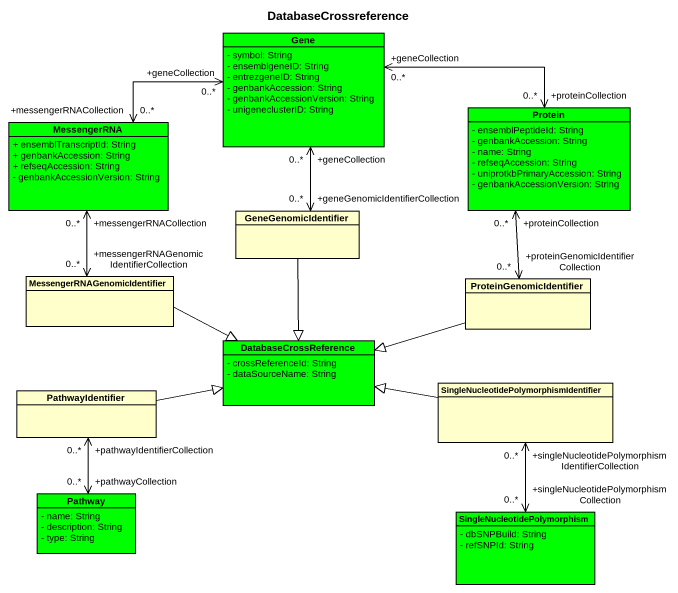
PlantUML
@startuml
title DatabaseCrossreference
hide circle
hide empty members
skinparam classAttributeIconSize 0
class Gene #00FF00 {
  - symbol: String
  - ensemblgeneID: String
  - entrezgeneID: String
  - genbankAccession: String
  - genbankAccessionVersion: String
  - unigeneclusterID: String
}
class MessengerRNA #00FF00 {
  + ensemblTranscriptId: String
  + genbankAccession: String
  + refseqAccession: String
  - genbankAccessionVersion: String
}
class Protein #00FF00 {
  - ensemblPeptideId: String
  - genbankAccession: String
  - name: String
  - refseqAccession: String
  - uniprotkbPrimaryAccession: String
  - genbankAccessionVersion: String
}
class GeneGenomicIdentifier
class "MessengerRNAGenomicIdentifier" as MessengerRNAGenomicIdentifie
class ProteinGenomicIdentifier
class DatabaseCrossReference #00FF00 {
  - crossReferenceId: String
  - dataSourceName: String
}
class PathwayIdentifier
class "SingleNucleotidePolymorphismIdentifier" as SingleNucleotidePolymorphism
class Pathway #00FF00 {
  - name: String
  - description: String
  - type: String
}
class "SingleNucleotidePolymorphism" as SingleNucleotidePolymorphism_2 #00FF00 {
  - dbSNPBuild: String
  - refSNPId: String
}
Gene "+geneCollection\n0..*" <-right-> "+proteinCollection\n0..*" Protein
Gene "+geneCollection\n0..*" <--> "+geneGenomicIdentifierCollection\n0..*" GeneGenomicIdentifier
MessengerRNA "+messengerRNACollection\n0..*" <-right-> "+geneCollection\n0..*" Gene
MessengerRNA "+messengerRNACollection\n0..*" <--> "+messengerRNAGenomicIdentifierCollection\n0..*" MessengerRNAGenomicIdentifie
Protein "+proteinCollection\n0..*" <--> "+proteinGenomicIdentifierCollection\n0..*" ProteinGenomicIdentifier
GeneGenomicIdentifier --|> DatabaseCrossReference
MessengerRNAGenomicIdentifie -right-|> DatabaseCrossReference
ProteinGenomicIdentifier -left-|> DatabaseCrossReference
PathwayIdentifier -right-|> DatabaseCrossReference
SingleNucleotidePolymorphism -left-|> DatabaseCrossReference
Pathway "+pathwayCollection\n0..*" <-up-> "+pathwayIdentifierCollection\n0..*" PathwayIdentifier
SingleNucleotidePolymorphism_2 "+singleNucleotidePolymorphismCollection\n0..*" <-up-> "+singleNucleotidePolymorphismIdentifierCollection\n0..*" SingleNucleotidePolymorphism
@enduml
